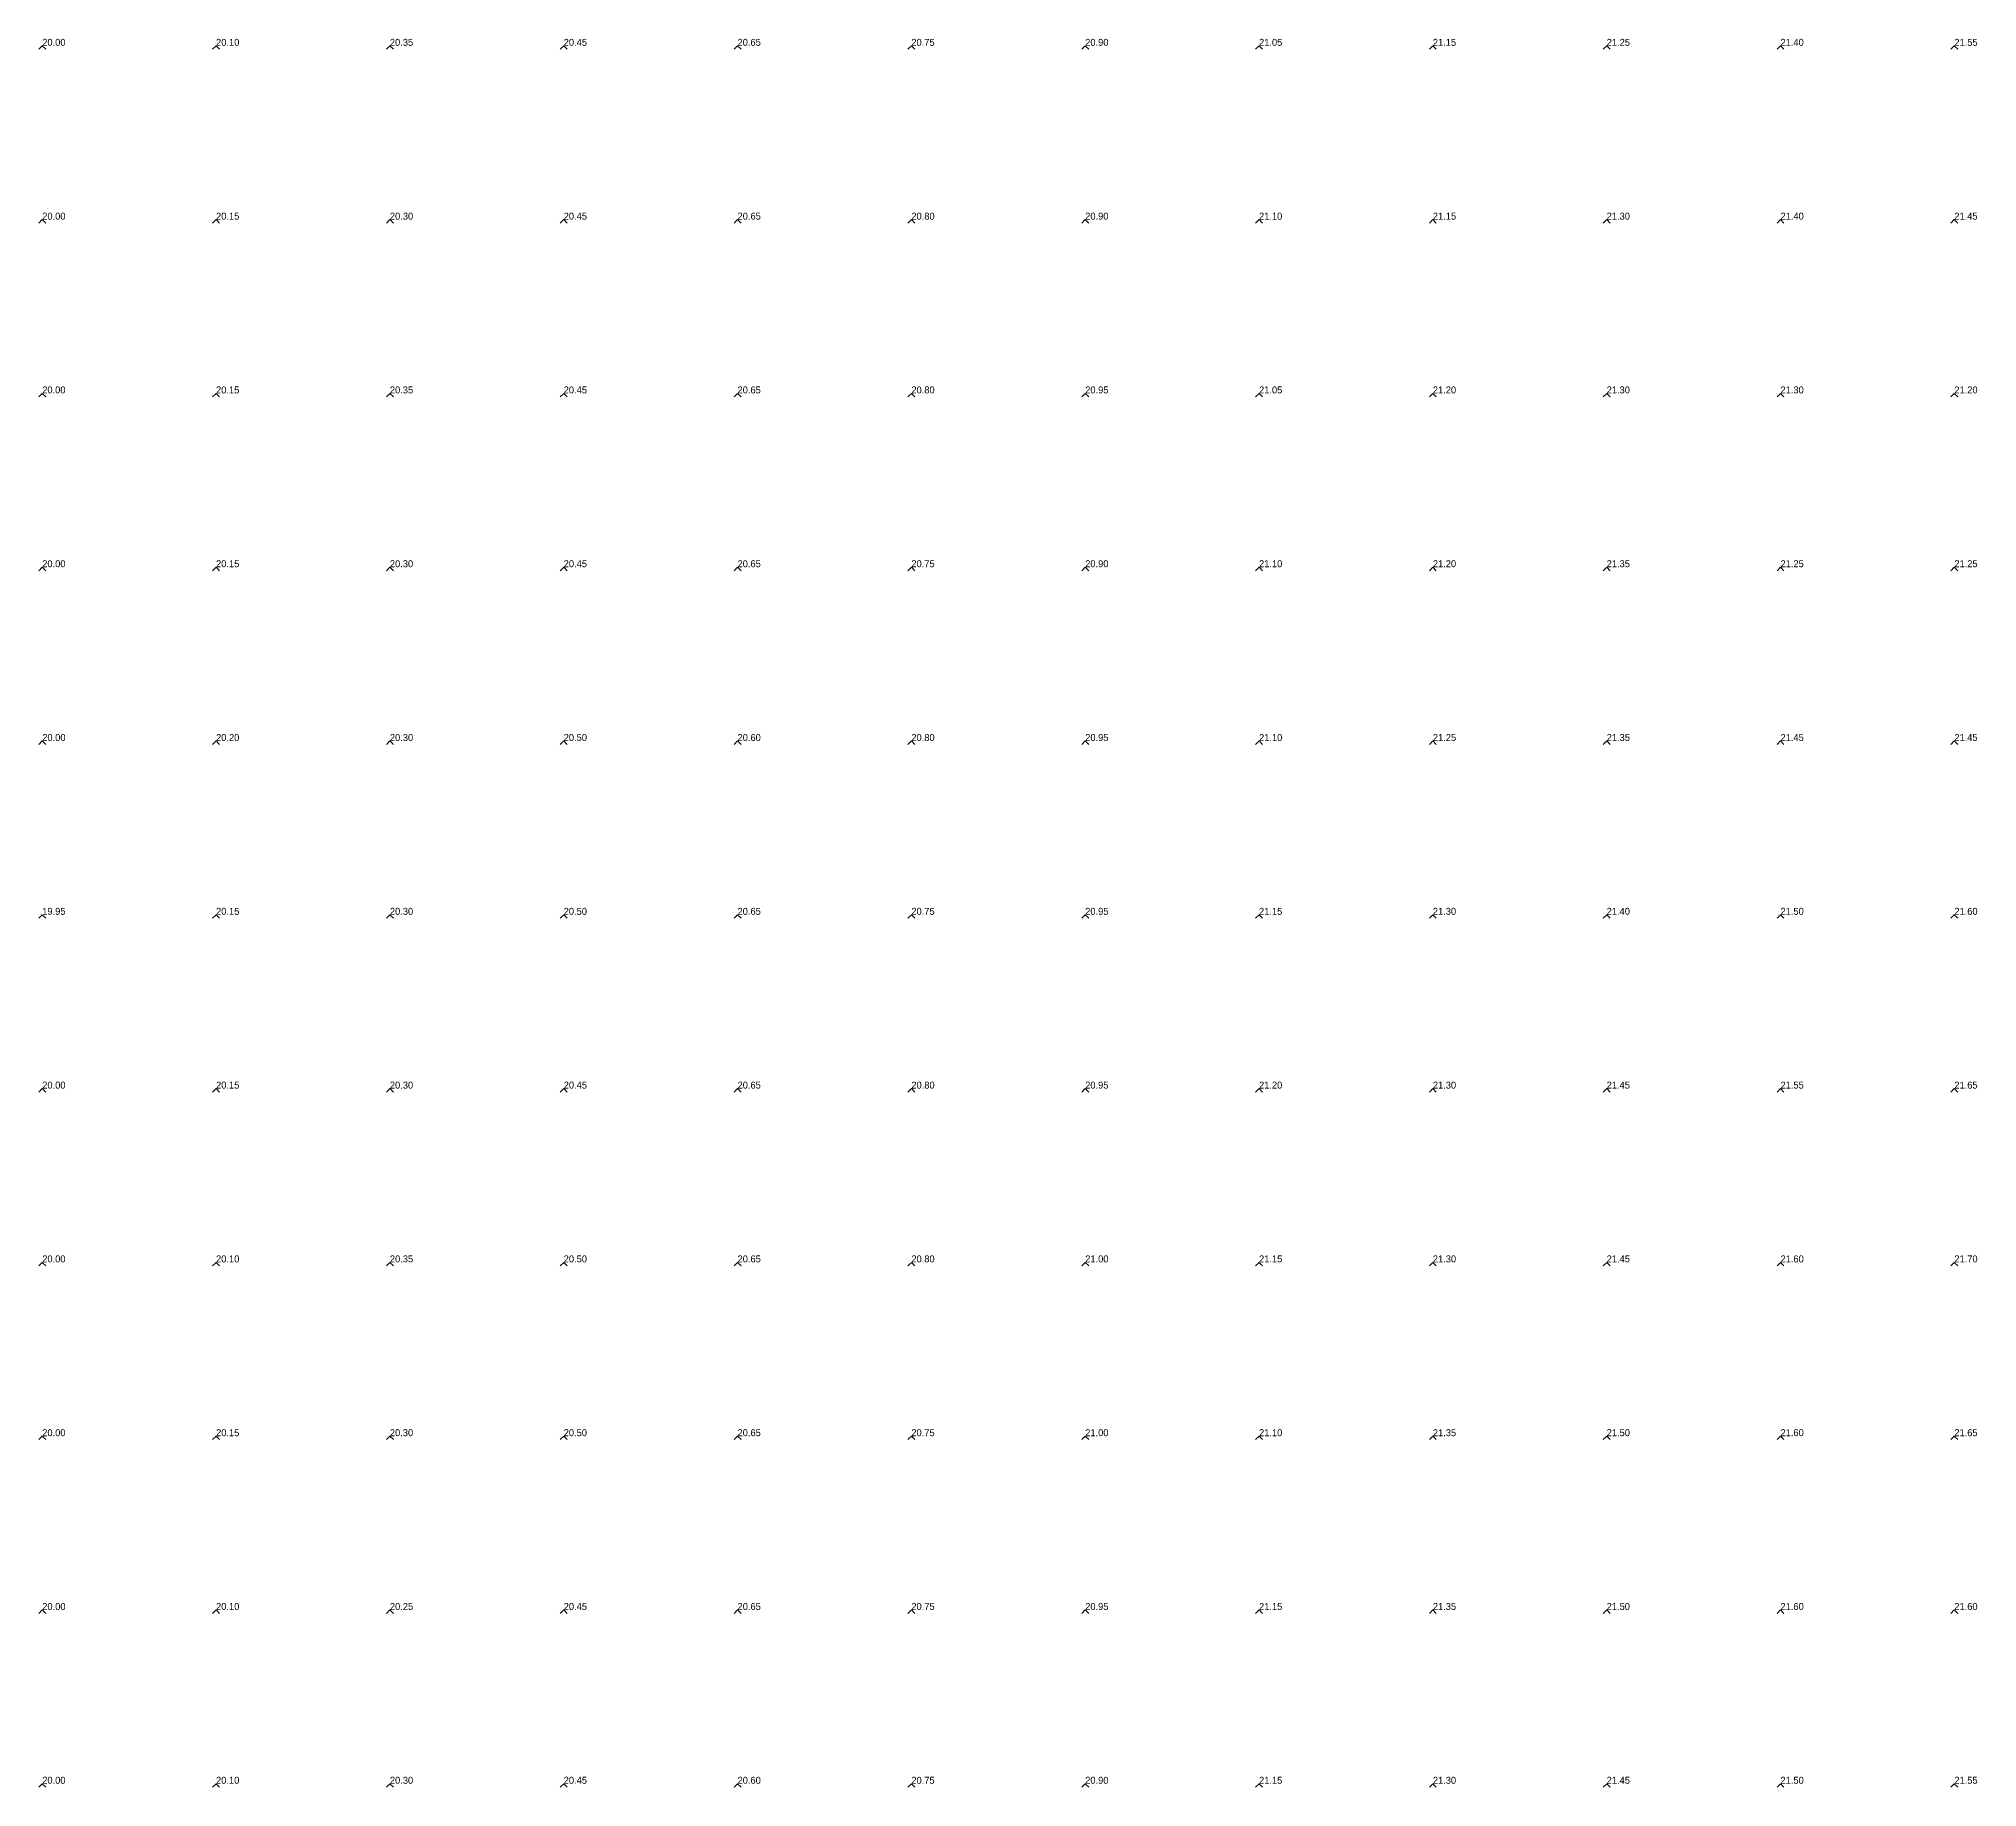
# Model space of a CAD drawing. Extents: x 570945 to 571083, y 5181392 to 5181597.
# Drawn here: x 570992.32 to 571020.2, y 5181466.58 to 5181491.73 of the extents above; entities that cross this region are included whole.
import ezdxf

# ---------------------------------------------------------------- set-up
doc = ezdxf.new("R2010")
doc.units = 0
doc.layers.add('Soundings', color=1, linetype='CONTINUOUS')

msp = doc.modelspace()

# ---------------------------------------------------------------- linework, layer by layer
at = {"layer": 'Soundings'}
for points in [[(570992.325, 5181491.575), (570992.375, 5181491.625), (570992.425, 5181491.575)], [(570994.825, 5181491.575), (570994.875, 5181491.625), (570994.925, 5181491.575)], [(570997.325, 5181491.575), (570997.375, 5181491.625), (570997.425, 5181491.575)], [(570999.825, 5181491.575), (570999.875, 5181491.625), (570999.925, 5181491.575)], [(571002.325, 5181491.575), (571002.375, 5181491.625), (571002.425, 5181491.575)], [(571004.825, 5181491.575), (571004.875, 5181491.625), (571004.925, 5181491.575)], [(571007.325, 5181491.575), (571007.375, 5181491.625), (571007.425, 5181491.575)], [(571009.825, 5181491.575), (571009.875, 5181491.625), (571009.925, 5181491.575)], [(571012.325, 5181491.575), (571012.375, 5181491.625), (571012.425, 5181491.575)], [(571014.825, 5181491.575), (571014.875, 5181491.625), (571014.925, 5181491.575)], [(571017.325, 5181491.575), (571017.375, 5181491.625), (571017.425, 5181491.575)], [(571019.825, 5181491.575), (571019.875, 5181491.625), (571019.925, 5181491.575)], [(570992.325, 5181489.075), (570992.375, 5181489.125), (570992.425, 5181489.075)], [(570994.825, 5181489.075), (570994.875, 5181489.125), (570994.925, 5181489.075)], [(570997.325, 5181489.075), (570997.375, 5181489.125), (570997.425, 5181489.075)], [(570999.825, 5181489.075), (570999.875, 5181489.125), (570999.925, 5181489.075)], [(571002.325, 5181489.075), (571002.375, 5181489.125), (571002.425, 5181489.075)], [(571004.825, 5181489.075), (571004.875, 5181489.125), (571004.925, 5181489.075)], [(571007.325, 5181489.075), (571007.375, 5181489.125), (571007.425, 5181489.075)], [(571009.825, 5181489.075), (571009.875, 5181489.125), (571009.925, 5181489.075)], [(571012.325, 5181489.075), (571012.375, 5181489.125), (571012.425, 5181489.075)], [(571014.825, 5181489.075), (571014.875, 5181489.125), (571014.925, 5181489.075)], [(571017.325, 5181489.075), (571017.375, 5181489.125), (571017.425, 5181489.075)], [(571019.825, 5181489.075), (571019.875, 5181489.125), (571019.925, 5181489.075)], [(570992.325, 5181486.575), (570992.375, 5181486.625), (570992.425, 5181486.575)], [(570994.825, 5181486.575), (570994.875, 5181486.625), (570994.925, 5181486.575)], [(570997.325, 5181486.575), (570997.375, 5181486.625), (570997.425, 5181486.575)], [(570999.825, 5181486.575), (570999.875, 5181486.625), (570999.925, 5181486.575)], [(571002.325, 5181486.575), (571002.375, 5181486.625), (571002.425, 5181486.575)], [(571004.825, 5181486.575), (571004.875, 5181486.625), (571004.925, 5181486.575)], [(571007.325, 5181486.575), (571007.375, 5181486.625), (571007.425, 5181486.575)], [(571009.825, 5181486.575), (571009.875, 5181486.625), (571009.925, 5181486.575)], [(571012.325, 5181486.575), (571012.375, 5181486.625), (571012.425, 5181486.575)], [(571014.825, 5181486.575), (571014.875, 5181486.625), (571014.925, 5181486.575)], [(571017.325, 5181486.575), (571017.375, 5181486.625), (571017.425, 5181486.575)], [(571019.825, 5181486.575), (571019.875, 5181486.625), (571019.925, 5181486.575)], [(570992.325, 5181484.075), (570992.375, 5181484.125), (570992.425, 5181484.075)], [(570994.825, 5181484.075), (570994.875, 5181484.125), (570994.925, 5181484.075)], [(570997.325, 5181484.075), (570997.375, 5181484.125), (570997.425, 5181484.075)], [(570999.825, 5181484.075), (570999.875, 5181484.125), (570999.925, 5181484.075)], [(571002.325, 5181484.075), (571002.375, 5181484.125), (571002.425, 5181484.075)], [(571004.825, 5181484.075), (571004.875, 5181484.125), (571004.925, 5181484.075)], [(571007.325, 5181484.075), (571007.375, 5181484.125), (571007.425, 5181484.075)], [(571009.825, 5181484.075), (571009.875, 5181484.125), (571009.925, 5181484.075)], [(571012.325, 5181484.075), (571012.375, 5181484.125), (571012.425, 5181484.075)], [(571014.825, 5181484.075), (571014.875, 5181484.125), (571014.925, 5181484.075)], [(571017.325, 5181484.075), (571017.375, 5181484.125), (571017.425, 5181484.075)], [(571019.825, 5181484.075), (571019.875, 5181484.125), (571019.925, 5181484.075)], [(570992.325, 5181481.575), (570992.375, 5181481.625), (570992.425, 5181481.575)], [(570994.825, 5181481.575), (570994.875, 5181481.625), (570994.925, 5181481.575)], [(570997.325, 5181481.575), (570997.375, 5181481.625), (570997.425, 5181481.575)], [(570999.825, 5181481.575), (570999.875, 5181481.625), (570999.925, 5181481.575)], [(571002.325, 5181481.575), (571002.375, 5181481.625), (571002.425, 5181481.575)], [(571004.825, 5181481.575), (571004.875, 5181481.625), (571004.925, 5181481.575)], [(571007.325, 5181481.575), (571007.375, 5181481.625), (571007.425, 5181481.575)], [(571009.825, 5181481.575), (571009.875, 5181481.625), (571009.925, 5181481.575)], [(571012.325, 5181481.575), (571012.375, 5181481.625), (571012.425, 5181481.575)], [(571014.825, 5181481.575), (571014.875, 5181481.625), (571014.925, 5181481.575)], [(571017.325, 5181481.575), (571017.375, 5181481.625), (571017.425, 5181481.575)], [(571019.825, 5181481.575), (571019.875, 5181481.625), (571019.925, 5181481.575)], [(570992.325, 5181479.075), (570992.375, 5181479.125), (570992.425, 5181479.075)], [(570994.825, 5181479.075), (570994.875, 5181479.125), (570994.925, 5181479.075)], [(570997.325, 5181479.075), (570997.375, 5181479.125), (570997.425, 5181479.075)], [(570999.825, 5181479.075), (570999.875, 5181479.125), (570999.925, 5181479.075)], [(571002.325, 5181479.075), (571002.375, 5181479.125), (571002.425, 5181479.075)], [(571004.825, 5181479.075), (571004.875, 5181479.125), (571004.925, 5181479.075)], [(571007.325, 5181479.075), (571007.375, 5181479.125), (571007.425, 5181479.075)], [(571009.825, 5181479.075), (571009.875, 5181479.125), (571009.925, 5181479.075)], [(571012.325, 5181479.075), (571012.375, 5181479.125), (571012.425, 5181479.075)], [(571014.825, 5181479.075), (571014.875, 5181479.125), (571014.925, 5181479.075)], [(571017.325, 5181479.075), (571017.375, 5181479.125), (571017.425, 5181479.075)], [(571019.825, 5181479.075), (571019.875, 5181479.125), (571019.925, 5181479.075)], [(570992.325, 5181476.575), (570992.375, 5181476.625), (570992.425, 5181476.575)], [(570994.825, 5181476.575), (570994.875, 5181476.625), (570994.925, 5181476.575)], [(570997.325, 5181476.575), (570997.375, 5181476.625), (570997.425, 5181476.575)], [(570999.825, 5181476.575), (570999.875, 5181476.625), (570999.925, 5181476.575)], [(571002.325, 5181476.575), (571002.375, 5181476.625), (571002.425, 5181476.575)], [(571004.825, 5181476.575), (571004.875, 5181476.625), (571004.925, 5181476.575)], [(571007.325, 5181476.575), (571007.375, 5181476.625), (571007.425, 5181476.575)], [(571009.825, 5181476.575), (571009.875, 5181476.625), (571009.925, 5181476.575)], [(571012.325, 5181476.575), (571012.375, 5181476.625), (571012.425, 5181476.575)], [(571014.825, 5181476.575), (571014.875, 5181476.625), (571014.925, 5181476.575)], [(571017.325, 5181476.575), (571017.375, 5181476.625), (571017.425, 5181476.575)], [(571019.825, 5181476.575), (571019.875, 5181476.625), (571019.925, 5181476.575)], [(570992.325, 5181474.075), (570992.375, 5181474.125), (570992.425, 5181474.075)], [(570994.825, 5181474.075), (570994.875, 5181474.125), (570994.925, 5181474.075)], [(570997.325, 5181474.075), (570997.375, 5181474.125), (570997.425, 5181474.075)], [(570999.825, 5181474.075), (570999.875, 5181474.125), (570999.925, 5181474.075)], [(571002.325, 5181474.075), (571002.375, 5181474.125), (571002.425, 5181474.075)], [(571004.825, 5181474.075), (571004.875, 5181474.125), (571004.925, 5181474.075)], [(571007.325, 5181474.075), (571007.375, 5181474.125), (571007.425, 5181474.075)], [(571009.825, 5181474.075), (571009.875, 5181474.125), (571009.925, 5181474.075)], [(571012.325, 5181474.075), (571012.375, 5181474.125), (571012.425, 5181474.075)], [(571014.825, 5181474.075), (571014.875, 5181474.125), (571014.925, 5181474.075)], [(571017.325, 5181474.075), (571017.375, 5181474.125), (571017.425, 5181474.075)], [(571019.825, 5181474.075), (571019.875, 5181474.125), (571019.925, 5181474.075)], [(570992.325, 5181471.575), (570992.375, 5181471.625), (570992.425, 5181471.575)], [(570994.825, 5181471.575), (570994.875, 5181471.625), (570994.925, 5181471.575)], [(570997.325, 5181471.575), (570997.375, 5181471.625), (570997.425, 5181471.575)], [(570999.825, 5181471.575), (570999.875, 5181471.625), (570999.925, 5181471.575)], [(571002.325, 5181471.575), (571002.375, 5181471.625), (571002.425, 5181471.575)], [(571004.825, 5181471.575), (571004.875, 5181471.625), (571004.925, 5181471.575)], [(571007.325, 5181471.575), (571007.375, 5181471.625), (571007.425, 5181471.575)], [(571009.825, 5181471.575), (571009.875, 5181471.625), (571009.925, 5181471.575)], [(571012.325, 5181471.575), (571012.375, 5181471.625), (571012.425, 5181471.575)], [(571014.825, 5181471.575), (571014.875, 5181471.625), (571014.925, 5181471.575)], [(571017.325, 5181471.575), (571017.375, 5181471.625), (571017.425, 5181471.575)], [(571019.825, 5181471.575), (571019.875, 5181471.625), (571019.925, 5181471.575)], [(570992.325, 5181469.075), (570992.375, 5181469.125), (570992.425, 5181469.075)], [(570994.825, 5181469.075), (570994.875, 5181469.125), (570994.925, 5181469.075)], [(570997.325, 5181469.075), (570997.375, 5181469.125), (570997.425, 5181469.075)], [(570999.825, 5181469.075), (570999.875, 5181469.125), (570999.925, 5181469.075)], [(571002.325, 5181469.075), (571002.375, 5181469.125), (571002.425, 5181469.075)], [(571004.825, 5181469.075), (571004.875, 5181469.125), (571004.925, 5181469.075)], [(571007.325, 5181469.075), (571007.375, 5181469.125), (571007.425, 5181469.075)], [(571009.825, 5181469.075), (571009.875, 5181469.125), (571009.925, 5181469.075)], [(571012.325, 5181469.075), (571012.375, 5181469.125), (571012.425, 5181469.075)], [(571014.825, 5181469.075), (571014.875, 5181469.125), (571014.925, 5181469.075)], [(571017.325, 5181469.075), (571017.375, 5181469.125), (571017.425, 5181469.075)], [(571019.825, 5181469.075), (571019.875, 5181469.125), (571019.925, 5181469.075)], [(570992.325, 5181466.575), (570992.375, 5181466.625), (570992.425, 5181466.575)], [(570994.825, 5181466.575), (570994.875, 5181466.625), (570994.925, 5181466.575)], [(570997.325, 5181466.575), (570997.375, 5181466.625), (570997.425, 5181466.575)], [(570999.825, 5181466.575), (570999.875, 5181466.625), (570999.925, 5181466.575)], [(571002.325, 5181466.575), (571002.375, 5181466.625), (571002.425, 5181466.575)], [(571004.825, 5181466.575), (571004.875, 5181466.625), (571004.925, 5181466.575)], [(571007.325, 5181466.575), (571007.375, 5181466.625), (571007.425, 5181466.575)], [(571009.825, 5181466.575), (571009.875, 5181466.625), (571009.925, 5181466.575)], [(571012.325, 5181466.575), (571012.375, 5181466.625), (571012.425, 5181466.575)], [(571014.825, 5181466.575), (571014.875, 5181466.625), (571014.925, 5181466.575)], [(571017.325, 5181466.575), (571017.375, 5181466.625), (571017.425, 5181466.575)], [(571019.825, 5181466.575), (571019.875, 5181466.625), (571019.925, 5181466.575)]]:
    msp.add_lwpolyline(points, dxfattribs=at)

# ---------------------------------------------------------------- texts
for s, p in [('20.00', (570992.375, 5181491.625, 20)), ('20.10', (570994.875, 5181491.625, 20.1)), ('20.35', (570997.375, 5181491.625, 20.35)), ('20.45', (570999.875, 5181491.625, 20.45)), ('20.65', (571002.375, 5181491.625, 20.65)), ('20.75', (571004.875, 5181491.625, 20.75)), ('20.90', (571007.375, 5181491.625, 20.9)), ('21.05', (571009.875, 5181491.625, 21.05)), ('21.15', (571012.375, 5181491.625, 21.15)), ('21.25', (571014.875, 5181491.625, 21.25)), ('21.40', (571017.375, 5181491.625, 21.4)), ('21.55', (571019.875, 5181491.625, 21.55)), ('20.00', (570992.375, 5181489.125, 20)), ('20.15', (570994.875, 5181489.125, 20.15)), ('20.30', (570997.375, 5181489.125, 20.3)), ('20.45', (570999.875, 5181489.125, 20.45)), ('20.65', (571002.375, 5181489.125, 20.65)), ('20.80', (571004.875, 5181489.125, 20.8)), ('20.90', (571007.375, 5181489.125, 20.9)), ('21.10', (571009.875, 5181489.125, 21.1)), ('21.15', (571012.375, 5181489.125, 21.15)), ('21.30', (571014.875, 5181489.125, 21.3)), ('21.40', (571017.375, 5181489.125, 21.4)), ('21.45', (571019.875, 5181489.125, 21.45)), ('20.00', (570992.375, 5181486.625, 20)), ('20.15', (570994.875, 5181486.625, 20.15)), ('20.35', (570997.375, 5181486.625, 20.35)), ('20.45', (570999.875, 5181486.625, 20.45)), ('20.65', (571002.375, 5181486.625, 20.65)), ('20.80', (571004.875, 5181486.625, 20.8)), ('20.95', (571007.375, 5181486.625, 20.95)), ('21.05', (571009.875, 5181486.625, 21.05)), ('21.20', (571012.375, 5181486.625, 21.2)), ('21.30', (571014.875, 5181486.625, 21.3)), ('21.30', (571017.375, 5181486.625, 21.3)), ('21.20', (571019.875, 5181486.625, 21.2)), ('20.00', (570992.375, 5181484.125, 20)), ('20.15', (570994.875, 5181484.125, 20.15)), ('20.30', (570997.375, 5181484.125, 20.3)), ('20.45', (570999.875, 5181484.125, 20.45)), ('20.65', (571002.375, 5181484.125, 20.65)), ('20.75', (571004.875, 5181484.125, 20.75)), ('20.90', (571007.375, 5181484.125, 20.9)), ('21.10', (571009.875, 5181484.125, 21.1)), ('21.20', (571012.375, 5181484.125, 21.2)), ('21.35', (571014.875, 5181484.125, 21.35)), ('21.25', (571017.375, 5181484.125, 21.25)), ('21.25', (571019.875, 5181484.125, 21.25)), ('20.00', (570992.375, 5181481.625, 20)), ('20.20', (570994.875, 5181481.625, 20.2)), ('20.30', (570997.375, 5181481.625, 20.3)), ('20.50', (570999.875, 5181481.625, 20.5)), ('20.60', (571002.375, 5181481.625, 20.6)), ('20.80', (571004.875, 5181481.625, 20.8)), ('20.95', (571007.375, 5181481.625, 20.95)), ('21.10', (571009.875, 5181481.625, 21.1)), ('21.25', (571012.375, 5181481.625, 21.25)), ('21.35', (571014.875, 5181481.625, 21.35)), ('21.45', (571017.375, 5181481.625, 21.45)), ('21.45', (571019.875, 5181481.625, 21.45)), ('19.95', (570992.375, 5181479.125, 19.95)), ('20.15', (570994.875, 5181479.125, 20.15)), ('20.30', (570997.375, 5181479.125, 20.3)), ('20.50', (570999.875, 5181479.125, 20.5)), ('20.65', (571002.375, 5181479.125, 20.65)), ('20.75', (571004.875, 5181479.125, 20.75)), ('20.95', (571007.375, 5181479.125, 20.95)), ('21.15', (571009.875, 5181479.125, 21.15)), ('21.30', (571012.375, 5181479.125, 21.3)), ('21.40', (571014.875, 5181479.125, 21.4)), ('21.50', (571017.375, 5181479.125, 21.5)), ('21.60', (571019.875, 5181479.125, 21.6)), ('20.00', (570992.375, 5181476.625, 20)), ('20.15', (570994.875, 5181476.625, 20.15)), ('20.30', (570997.375, 5181476.625, 20.3)), ('20.45', (570999.875, 5181476.625, 20.45)), ('20.65', (571002.375, 5181476.625, 20.65)), ('20.80', (571004.875, 5181476.625, 20.8)), ('20.95', (571007.375, 5181476.625, 20.95)), ('21.20', (571009.875, 5181476.625, 21.2)), ('21.30', (571012.375, 5181476.625, 21.3)), ('21.45', (571014.875, 5181476.625, 21.45)), ('21.55', (571017.375, 5181476.625, 21.55)), ('21.65', (571019.875, 5181476.625, 21.65)), ('20.00', (570992.375, 5181474.125, 20)), ('20.10', (570994.875, 5181474.125, 20.1)), ('20.35', (570997.375, 5181474.125, 20.35)), ('20.50', (570999.875, 5181474.125, 20.5)), ('20.65', (571002.375, 5181474.125, 20.65)), ('20.80', (571004.875, 5181474.125, 20.8)), ('21.00', (571007.375, 5181474.125, 21)), ('21.15', (571009.875, 5181474.125, 21.15)), ('21.30', (571012.375, 5181474.125, 21.3)), ('21.45', (571014.875, 5181474.125, 21.45)), ('21.60', (571017.375, 5181474.125, 21.6)), ('21.70', (571019.875, 5181474.125, 21.7)), ('20.00', (570992.375, 5181471.625, 20)), ('20.15', (570994.875, 5181471.625, 20.15)), ('20.30', (570997.375, 5181471.625, 20.3)), ('20.50', (570999.875, 5181471.625, 20.5)), ('20.65', (571002.375, 5181471.625, 20.65)), ('20.75', (571004.875, 5181471.625, 20.75)), ('21.00', (571007.375, 5181471.625, 21)), ('21.10', (571009.875, 5181471.625, 21.1)), ('21.35', (571012.375, 5181471.625, 21.35)), ('21.50', (571014.875, 5181471.625, 21.5)), ('21.60', (571017.375, 5181471.625, 21.6)), ('21.65', (571019.875, 5181471.625, 21.65)), ('20.00', (570992.375, 5181469.125, 20)), ('20.10', (570994.875, 5181469.125, 20.1)), ('20.25', (570997.375, 5181469.125, 20.25)), ('20.45', (570999.875, 5181469.125, 20.45)), ('20.65', (571002.375, 5181469.125, 20.65)), ('20.75', (571004.875, 5181469.125, 20.75)), ('20.95', (571007.375, 5181469.125, 20.95)), ('21.15', (571009.875, 5181469.125, 21.15)), ('21.35', (571012.375, 5181469.125, 21.35)), ('21.50', (571014.875, 5181469.125, 21.5)), ('21.60', (571017.375, 5181469.125, 21.6)), ('21.60', (571019.875, 5181469.125, 21.6)), ('20.00', (570992.375, 5181466.625, 20)), ('20.10', (570994.875, 5181466.625, 20.1)), ('20.30', (570997.375, 5181466.625, 20.3)), ('20.45', (570999.875, 5181466.625, 20.45)), ('20.60', (571002.375, 5181466.625, 20.6)), ('20.75', (571004.875, 5181466.625, 20.75)), ('20.90', (571007.375, 5181466.625, 20.9)), ('21.15', (571009.875, 5181466.625, 21.15)), ('21.30', (571012.375, 5181466.625, 21.3)), ('21.45', (571014.875, 5181466.625, 21.45)), ('21.50', (571017.375, 5181466.625, 21.5)), ('21.55', (571019.875, 5181466.625, 21.55))]:
    msp.add_text(s, height=0.1, dxfattribs=at).set_placement(p)

doc.saveas('drawing.dxf')
